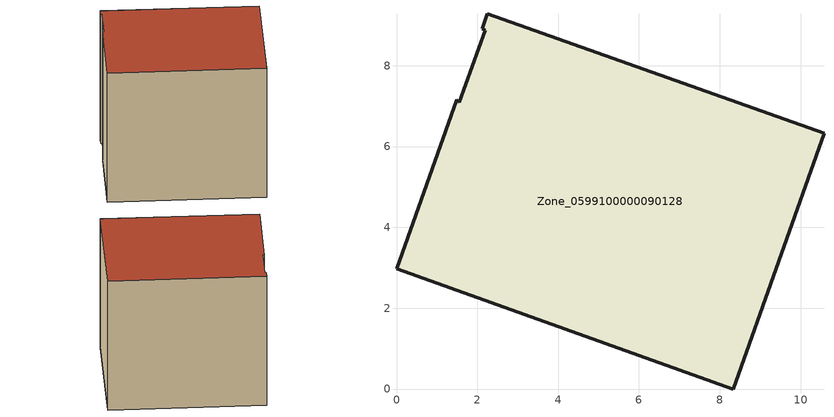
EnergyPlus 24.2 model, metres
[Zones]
Zone_0599100000090128
 floor ground (C_G): 2.12,8.91 2.25,9.28 10.58,6.33 8.34,0 0,2.97 1.49,7.16 1.56,7.09 2.19,8.88 z0.21
 wall outside (C_F): 2.25,9.28 2.12,8.91 2.19,8.88 1.56,7.09 1.49,7.16 0,2.97 8.34,0 10.58,6.33 2.25,9.28 z0.21:8.55
 roof outside (C_R): 1.49,7.16 0,2.97 8.34,0 10.58,6.33 2.25,9.28 2.12,8.91 2.19,8.88 1.56,7.09 z8.55
[BUILDING]
Pand.0599100000090128: North Axis=0; Terrain=City; Loads Convergence Tolerance Value=0.04; Temperature Convergence Tolerance Value=0.4; Solar Distribution=FullExterior; Maximum Number of Warmup Days=25; Minimum Number of Warmup Days=1
[Site:Location]
Rotterdam.The.Hague.AP_ZH_NLD Design_Conditions: Latitude=51.96; Longitude=4.45; Time Zone=1; Elevation=-4.5
[SITE:GROUNDTEMPERATURE:BUILDINGSURFACE]
18, 18, 18, 18, 18, 18, 18, 18, 18, 18, 18, 18
[MATERIAL] Thermal Absorptance=0.9; Solar Absorptance=0.7; Visible Absorptance=0.7
Name | Roughness | Thickness | Conductivity | Density | Specific Heat
G.TC.1965-1974 | MediumSmooth | 0.15 | 0.882353 | 540 | 1210
F.TC.1965-1974 | Rough | 0.3 | 0.697674 | 1920 | 840
R.TC.1965-1974 | MediumRough | 0.2 | 0.232558 | 1500 | 1000
[CONSTRUCTION]
C_G: G.TC.1965-1974
C_F: F.TC.1965-1974
C_R: R.TC.1965-1974
[ZONE]
Zone_0599100000090128: Type=1; Multiplier=1; Ceiling Height=Autocalculate; Volume=Autocalculate; Floor Area=autocalculate; Part of Total Floor Area=Yes
[ZONEINFILTRATION:DESIGNFLOWRATE]
Infil_Zone_0599100000090128: Zone or ZoneList or Space or SpaceList=Zone_0599100000090128; Schedule=AlwaysOn; Design Flow Rate Calculation Method=Flow/Area; Flow Rate per Floor Area=0.003; Constant Term Coefficient=1; Temperature Term Coefficient=0; Velocity Term Coefficient=0; Velocity Squared Term Coefficient=0
[HVACTEMPLATE:ZONE:IDEALLOADSAIRSYSTEM]
Zone_0599100000090128: Maximum Heating Supply Air Temperature=50; Minimum Cooling Supply Air Temperature=13; Maximum Heating Supply Air Humidity Ratio=0.0156; Minimum Cooling Supply Air Humidity Ratio=0.0077; Heating Limit=NoLimit; Cooling Limit=NoLimit; Dehumidification Control Type=ConstantSensibleHeatRatio; Cooling Sensible Heat Ratio=0.7; Dehumidification Setpoint=60; Humidification Control Type=None; Humidification Setpoint=30; Outdoor Air Method=None; Outdoor Air Flow Rate per Person=0.00944; Outdoor Air Flow Rate per Zone Floor Area=0; Outdoor Air Flow Rate per Zone=0; Demand Controlled Ventilation Type=None; Outdoor Air Economizer Type=NoEconomizer; Heat Recovery Type=None; Sensible Heat Recovery Effectiveness=0.7; Latent Heat Recovery Effectiveness=0.65
[ZONECONTROL:THERMOSTAT]
ThermostatControl_Zone_0599100000090128: Zone or ZoneList=Zone_0599100000090128; Control Type Schedule=DualSetpointControlType; Control 1=Thermostat_Zone_0599100000090128; Temperature Difference Between Cutout And Setpoint=0
[THERMOSTATSETPOINT:DUALSETPOINT]
Thermostat_Zone_0599100000090128: Heating Setpoint Temperature Schedule=HeatingSetpoint_Zone_0599100000090128; Cooling Setpoint Temperature Schedule=CoolingSetpoint_Zone_0599100000090128
[SCHEDULE:COMPACT]
HeatingSetpoint_Zone_0599100000090128: Through: 12/31, For: AllDays, Until: 24:00, 21
CoolingSetpoint_Zone_0599100000090128: Through: 12/31, For: AllDays, Until: 24:00, 24
DualSetpointControlType: Through: 12/31, For: AllDays, Until: 24:00, 4
AlwaysOn: Through: 12/31, For: AllDays, Until: 24:00, 1
